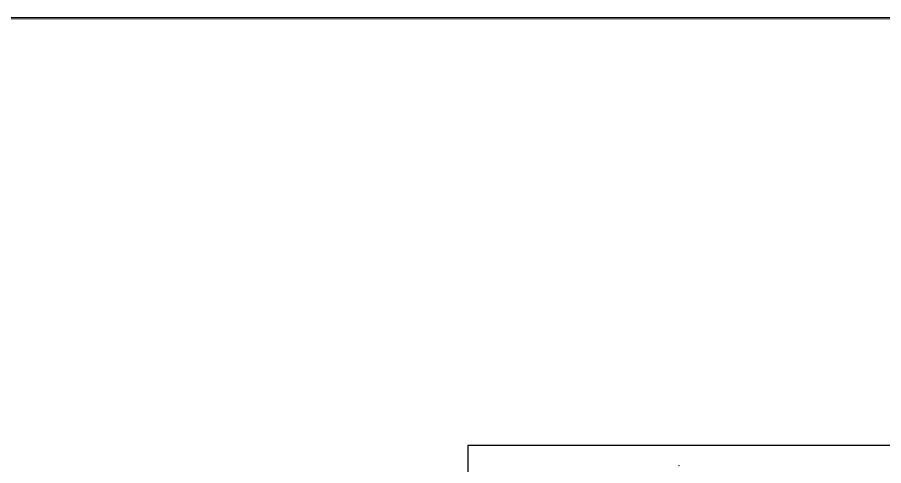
# Model space of a CAD drawing. Header units: inches. Extents: x -16708 to 20619, y -1096 to 18335.
# Drawn here: x -1016 to 11865, y 11677 to 18335 of the extents above; entities that cross this region are included whole.
import ezdxf
from ezdxf.enums import TextEntityAlignment as Align

# ---------------------------------------------------------------- set-up
doc = ezdxf.new("R2010")
doc.units = ezdxf.units.IN
doc.header["$MEASUREMENT"] = 0
doc.linetypes.add('PHANTOM', pattern=[12.7, 6.35, -1.27, 1.27, -1.27, 1.27, -1.27])
doc.layers.add('PK24-SYS-ROOM', color=8, linetype='Continuous', true_color=0x808080)
doc.layers.add('PK24E-HELPER', color=253, linetype='PHANTOM', true_color=0xa1a1a1)
doc.layers.add('PK24E', color=7, linetype='Continuous')
doc.styles.add('Impact', font='impact.ttf', dxfattribs={"height": 5})

# ---------------------------------------------------------------- blocks, each defined once
blk = doc.blocks.new('*U35')
at = {"layer": 'PK24E-HELPER', "lineweight": 5}
blk.add_point((0, 300), dxfattribs=at)
at = {"layer": 'PK24-SYS-ROOM', "color": 3, "lineweight": 5, "style": 'Impact'}
blk.add_attdef('ROOMNO', text='', height=10, dxfattribs=at).set_placement((178.8, 230), align=Align.CENTER)
blk = doc.blocks.new('*U75')
at = {"layer": 'PK24E', "color": 20, "lineweight": 5, "true_color": 0xf54b32}
for points in [[(0, 0), (37327, 0), (37327, 19431), (0, 19431)], [(20, 20), (37307, 20), (37307, 19411), (20, 19411)]]:
    blk.add_lwpolyline(points, close=True, dxfattribs=at)

msp = doc.modelspace()

# ---------------------------------------------------------------- linework, layer by layer
for p, q in [((11965, 11977), (5683, 11977)), ((5683, 11977), (5683, 8677))]:
    msp.add_line(p, q)

# ---------------------------------------------------------------- block references
at = {"lineweight": 5}
msp.add_blockref('*U75', (-16708, -1096), dxfattribs=at)
at = {"layer": 'PK24E', "lineweight": 5, "xscale": 10, "yscale": 10, "zscale": 10}
msp.add_blockref('*U35', (8824, 8677), dxfattribs=at)

doc.saveas('drawing.dxf')
